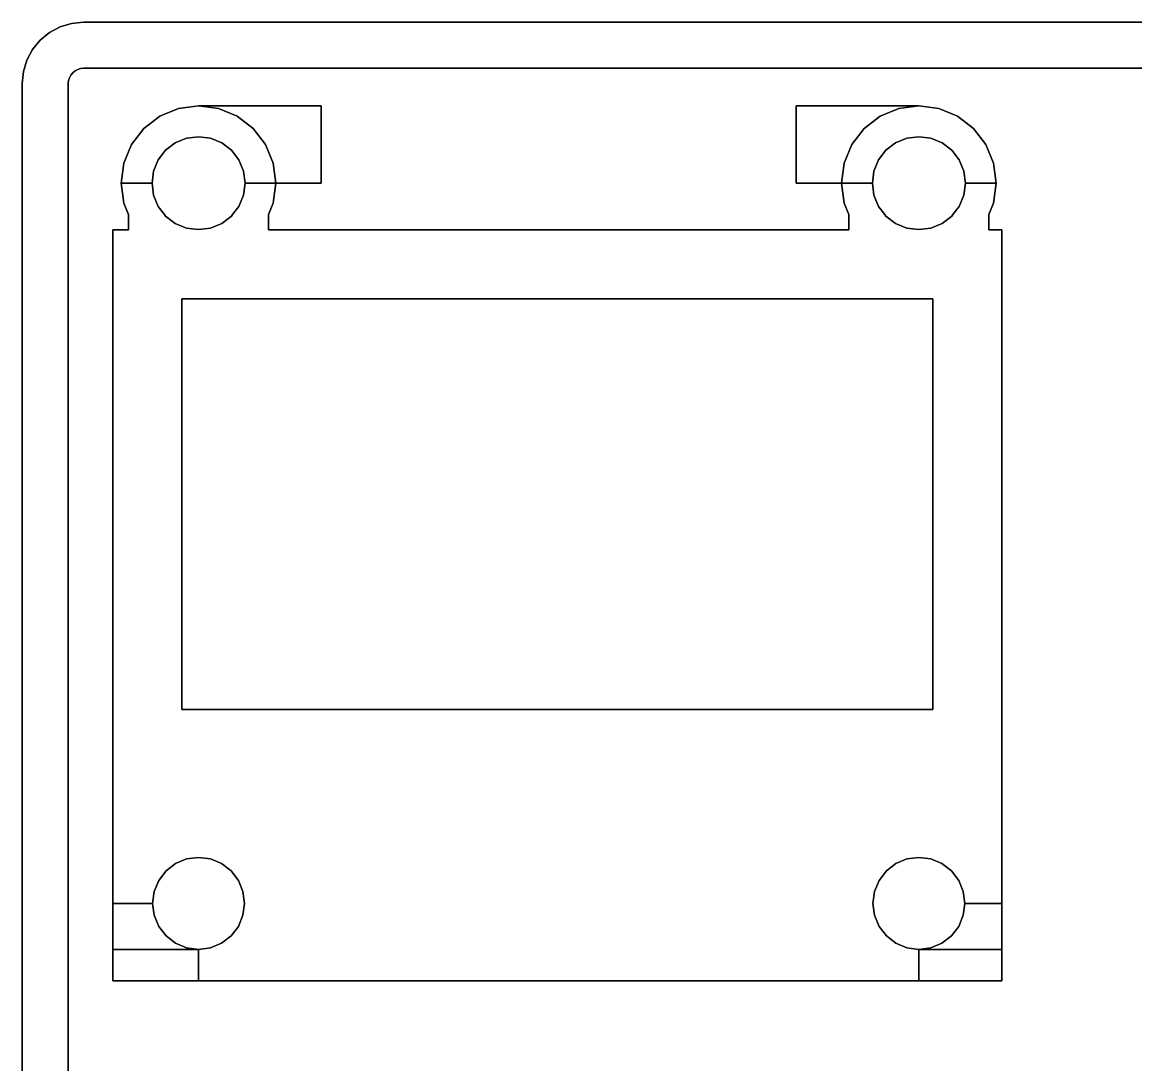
# Model space of a CAD drawing. Header units: metres. Extents: x 1.2 to 83.7, y 1.2 to 52.7.
# Drawn here: x 1.25 to 37.58, y 18.74 to 52.75 of the extents above; entities that cross this region are included whole.
import ezdxf

# ---------------------------------------------------------------- set-up
doc = ezdxf.new("R2010")
doc.units = ezdxf.units.M

msp = doc.modelspace()

# ---------------------------------------------------------------- linework, layer by layer
at = {"layer": 'Difference'}
for points, invisible_edges in [([(2.75, 50.75, 74), (2.485, 52.598, 74), (2.86, 52.712, 74)], 13), ([(2.485, 52.598, 77), (2.86, 1.288, 77), (2.86, 52.712, 77)], 3), ([(2.485, 52.598, 77), (2.86, 52.712, 74), (2.485, 52.598, 74)], 1), ([(2.86, 52.712, 74), (2.485, 52.598, 77), (2.86, 52.712, 77)], 1), ([(2.75, 50.75, 74), (2.86, 52.712, 74), (2.76, 50.848, 74)], 3), ([(2.76, 50.848, 74), (2.86, 52.712, 74), (2.788, 50.941, 74)], 3), ([(2.788, 50.941, 74), (2.86, 52.712, 74), (2.834, 51.028, 74)], 3), ([(2.834, 51.028, 74), (2.86, 52.712, 74), (2.896, 51.104, 74)], 3), ([(2.896, 51.104, 74), (2.86, 52.712, 74), (3.25, 52.75, 74)], 13), ([(2.86, 52.712, 77), (3.25, 1.25, 77), (3.25, 52.75, 77)], 3), ([(2.86, 52.712, 77), (3.25, 52.75, 74), (2.86, 52.712, 74)], 1), ([(3.25, 52.75, 74), (2.86, 52.712, 77), (3.25, 52.75, 77)], 1), ([(2.86, 52.712, 77), (2.86, 1.288, 77), (3.25, 1.25, 77)], 13), ([(2.896, 51.104, 74), (3.25, 52.75, 74), (2.972, 51.166, 74)], 3), ([(2.972, 51.166, 74), (3.25, 52.75, 74), (3.059, 51.212, 74)], 3), ([(3.059, 51.212, 74), (3.25, 52.75, 74), (3.152, 51.24, 74)], 3), ([(3.152, 51.24, 74), (3.25, 52.75, 74), (3.25, 51.25, 74)], 3), ([(3.25, 51.25, 74), (3.25, 52.75, 74), (81.75, 52.75, 74)], 13), ([(3.25, 51.25, 74), (81.75, 52.75, 74), (81.75, 51.25, 74)], 3), ([(3.25, 52.75, 77), (3.25, 1.25, 77), (6.458, 30.327, 77)], 15), ([(3.25, 52.75, 77), (6.458, 43.727, 77), (81.75, 52.75, 77)], 3), ([(6.458, 43.727, 77), (3.25, 52.75, 77), (6.458, 30.327, 77)], 3), ([(3.25, 52.75, 77), (81.75, 52.75, 74), (3.25, 52.75, 74)], 1), ([(81.75, 52.75, 74), (3.25, 52.75, 77), (81.75, 52.75, 77)], 1), ([(81.75, 52.75, 77), (6.458, 43.727, 77), (30.958, 43.727, 77)], 13), ([(81.75, 52.75, 77), (30.958, 43.727, 77), (47.61, 33.696, 77)], 15), ([(1.836, 1.836, 74), (1.836, 52.164, 74), (2.139, 52.413, 74)], 13), ([(1.836, 1.836, 74), (2.139, 52.413, 74), (2.139, 1.587, 74)], 3), ([(1.836, 52.164, 77), (2.139, 52.413, 74), (1.836, 52.164, 74)], 1), ([(2.139, 52.413, 74), (1.836, 52.164, 77), (2.139, 52.413, 77)], 1), ([(1.836, 52.164, 77), (2.139, 1.587, 77), (2.139, 52.413, 77)], 3), ([(2.139, 1.587, 74), (2.139, 52.413, 74), (2.485, 52.598, 74)], 13), ([(2.139, 1.587, 74), (2.485, 52.598, 74), (2.485, 1.402, 74)], 3), ([(2.139, 52.413, 77), (2.485, 1.402, 77), (2.485, 52.598, 77)], 3), ([(2.139, 52.413, 77), (2.485, 52.598, 74), (2.139, 52.413, 74)], 1), ([(2.485, 52.598, 74), (2.139, 52.413, 77), (2.485, 52.598, 77)], 1), ([(2.139, 52.413, 77), (2.139, 1.587, 77), (2.485, 1.402, 77)], 13), ([(2.485, 1.402, 74), (2.485, 52.598, 74), (2.75, 50.75, 74)], 15), ([(2.485, 52.598, 77), (2.485, 1.402, 77), (2.86, 1.288, 77)], 13), ([(1.587, 2.139, 74), (1.587, 51.861, 74), (1.836, 52.164, 74)], 13), ([(1.587, 2.139, 74), (1.836, 52.164, 74), (1.836, 1.836, 74)], 3), ([(1.836, 52.164, 77), (1.587, 51.861, 74), (1.587, 51.861, 77)], 1), ([(1.587, 51.861, 74), (1.836, 52.164, 77), (1.836, 52.164, 74)], 1), ([(1.587, 51.861, 77), (1.836, 1.836, 77), (1.836, 52.164, 77)], 3), ([(1.836, 52.164, 77), (1.836, 1.836, 77), (2.139, 1.587, 77)], 13), ([(1.402, 2.485, 74), (1.402, 51.515, 74), (1.587, 51.861, 74)], 13), ([(1.402, 2.485, 74), (1.587, 51.861, 74), (1.587, 2.139, 74)], 3), ([(1.402, 51.515, 77), (1.587, 2.139, 77), (1.587, 51.861, 77)], 3), ([(1.587, 51.861, 77), (1.402, 51.515, 74), (1.402, 51.515, 77)], 1), ([(1.402, 51.515, 74), (1.587, 51.861, 77), (1.587, 51.861, 74)], 1), ([(1.587, 51.861, 77), (1.587, 2.139, 77), (1.836, 1.836, 77)], 13), ([(1.288, 2.86, 74), (1.288, 51.14, 74), (1.402, 51.515, 74)], 13), ([(1.288, 2.86, 74), (1.402, 51.515, 74), (1.402, 2.485, 74)], 3), ([(1.288, 51.14, 77), (1.402, 2.485, 77), (1.402, 51.515, 77)], 3), ([(1.402, 51.515, 77), (1.288, 51.14, 74), (1.288, 51.14, 77)], 1), ([(1.288, 51.14, 74), (1.402, 51.515, 77), (1.402, 51.515, 74)], 1), ([(1.402, 51.515, 77), (1.402, 2.485, 77), (1.587, 2.139, 77)], 13), ([(3.25, 2.75, 76), (3.059, 51.212, 76), (3.152, 51.24, 76)], 13), ([(3.152, 51.24, 76), (3.059, 51.212, 74), (3.152, 51.24, 74)], 1), ([(3.059, 51.212, 74), (3.152, 51.24, 76), (3.059, 51.212, 76)], 1), ([(3.25, 51.25, 76), (3.152, 51.24, 74), (3.25, 51.25, 74)], 1), ([(3.152, 51.24, 74), (3.25, 51.25, 76), (3.152, 51.24, 76)], 1), ([(3.25, 2.75, 76), (3.152, 51.24, 76), (3.25, 51.25, 76)], 13), ([(81.75, 51.25, 76), (3.25, 51.25, 74), (81.75, 51.25, 74)], 1), ([(3.25, 51.25, 74), (81.75, 51.25, 76), (3.25, 51.25, 76)], 1), ([(3.25, 2.75, 76), (3.25, 51.25, 76), (4.208, 45.977, 76)], 15), ([(4.208, 45.977, 76), (3.25, 51.25, 76), (4.563, 48.153, 76)], 15), ([(4.563, 48.153, 76), (3.25, 51.25, 76), (4.815, 48.761, 76)], 3), ([(4.815, 48.761, 76), (3.25, 51.25, 76), (5.216, 49.284, 76)], 3), ([(5.216, 49.284, 76), (3.25, 51.25, 76), (5.739, 49.685, 76)], 3), ([(5.739, 49.685, 76), (3.25, 51.25, 76), (6.347, 49.937, 76)], 3), ([(6.347, 49.937, 76), (3.25, 51.25, 76), (7, 50.023, 76)], 3), ([(7, 50.023, 76), (3.25, 51.25, 76), (81.75, 51.25, 76)], 13), ([(7, 50.023, 76), (81.75, 51.25, 76), (11, 50.023, 76)], 3), ([(11, 50.023, 76), (81.75, 51.25, 76), (26.5, 50.023, 76)], 15), ([(26.5, 50.023, 76), (81.75, 51.25, 76), (30.5, 50.023, 76)], 3), ([(30.5, 50.023, 76), (81.75, 51.25, 76), (31.153, 49.937, 76)], 3), ([(31.153, 49.937, 76), (81.75, 51.25, 76), (31.761, 49.685, 76)], 3), ([(31.761, 49.685, 76), (81.75, 51.25, 76), (32.284, 49.284, 76)], 3), ([(32.284, 49.284, 76), (81.75, 51.25, 76), (32.685, 48.761, 76)], 3), ([(32.685, 48.761, 76), (81.75, 51.25, 76), (32.937, 48.153, 76)], 3), ([(32.937, 48.153, 76), (81.75, 51.25, 76), (33.023, 47.5, 76)], 3), ([(33.023, 47.5, 76), (81.75, 51.25, 76), (33.208, 45.977, 76)], 15), ([(33.208, 45.977, 76), (81.75, 51.25, 76), (46.36, 34.946, 76)], 15), ([(1.288, 51.14, 74), (1.25, 3.25, 74), (1.25, 50.75, 74)], 1), ([(1.25, 3.25, 74), (1.288, 51.14, 74), (1.288, 2.86, 74)], 3), ([(1.288, 51.14, 77), (1.25, 50.75, 74), (1.25, 50.75, 77)], 1), ([(1.25, 50.75, 74), (1.288, 51.14, 77), (1.288, 51.14, 74)], 1), ([(1.25, 50.75, 77), (1.288, 2.86, 77), (1.288, 51.14, 77)], 3), ([(1.288, 51.14, 77), (1.288, 2.86, 77), (1.402, 2.485, 77)], 13), ([(2.788, 50.941, 74), (2.76, 50.848, 76), (2.76, 50.848, 74)], 1), ([(2.76, 50.848, 76), (2.788, 50.941, 74), (2.788, 50.941, 76)], 1), ([(2.788, 3.059, 76), (2.76, 50.848, 76), (2.788, 50.941, 76)], 13), ([(2.834, 51.028, 74), (2.788, 50.941, 76), (2.788, 50.941, 74)], 1), ([(2.788, 50.941, 76), (2.834, 51.028, 74), (2.834, 51.028, 76)], 1), ([(2.896, 2.896, 76), (2.788, 50.941, 76), (2.834, 51.028, 76)], 13), ([(2.788, 3.059, 76), (2.788, 50.941, 76), (2.896, 2.896, 76)], 3), ([(2.896, 2.896, 76), (2.834, 51.028, 76), (2.896, 51.104, 76)], 13), ([(2.896, 51.104, 74), (2.834, 51.028, 76), (2.834, 51.028, 74)], 1), ([(2.834, 51.028, 76), (2.896, 51.104, 74), (2.896, 51.104, 76)], 1), ([(3.059, 2.788, 76), (2.896, 51.104, 76), (2.972, 51.166, 76)], 13), ([(2.972, 51.166, 76), (2.896, 51.104, 74), (2.972, 51.166, 74)], 1), ([(2.896, 51.104, 74), (2.972, 51.166, 76), (2.896, 51.104, 76)], 1), ([(2.896, 2.896, 76), (2.896, 51.104, 76), (3.059, 2.788, 76)], 3), ([(3.059, 2.788, 76), (2.972, 51.166, 76), (3.059, 51.212, 76)], 13), ([(3.059, 51.212, 76), (2.972, 51.166, 74), (3.059, 51.212, 74)], 1), ([(2.972, 51.166, 74), (3.059, 51.212, 76), (2.972, 51.166, 76)], 1), ([(3.059, 2.788, 76), (3.059, 51.212, 76), (3.25, 2.75, 76)], 3), ([(1.288, 2.86, 77), (1.25, 50.75, 77), (1.25, 3.25, 77)], 1), ([(1.25, 50.75, 77), (1.25, 3.25, 74), (1.25, 3.25, 77)], 1), ([(1.25, 3.25, 74), (1.25, 50.75, 77), (1.25, 50.75, 74)], 1), ([(2.485, 1.402, 74), (2.75, 50.75, 74), (2.75, 3.25, 74)], 13), ([(2.76, 50.848, 74), (2.75, 50.75, 76), (2.75, 50.75, 74)], 1), ([(2.75, 50.75, 76), (2.76, 50.848, 74), (2.76, 50.848, 76)], 1), ([(2.788, 3.059, 76), (2.75, 50.75, 76), (2.76, 50.848, 76)], 13), ([(2.75, 50.75, 76), (2.788, 3.059, 76), (2.75, 3.25, 76)], 1), ([(2.75, 3.25, 74), (2.75, 50.75, 76), (2.75, 3.25, 76)], 1), ([(2.75, 50.75, 76), (2.75, 3.25, 74), (2.75, 50.75, 74)], 1), ([(5.927, 48.573, 75), (5.739, 49.685, 75), (6.347, 49.937, 75)], 13), ([(5.739, 49.685, 76), (6.347, 49.937, 75), (5.739, 49.685, 75)], 1), ([(6.347, 49.937, 75), (5.739, 49.685, 76), (6.347, 49.937, 76)], 1), ([(5.927, 48.573, 75), (6.347, 49.937, 75), (6.242, 48.814, 75)], 3), ([(6.242, 48.814, 75), (6.347, 49.937, 75), (6.607, 48.965, 75)], 3), ([(6.607, 48.965, 75), (6.347, 49.937, 75), (7, 50.023, 75)], 13), ([(6.347, 49.937, 75), (7, 50.023, 76), (7, 50.023, 75)], 1), ([(7, 50.023, 76), (6.347, 49.937, 75), (6.347, 49.937, 76)], 1), ([(6.607, 48.965, 75), (7, 50.023, 75), (7, 49.017, 75)], 3), ([(11, 50.023, 75), (7.653, 49.937, 75), (7, 50.023, 75)], 1), ([(7, 50.023, 76), (11, 50.023, 75), (7, 50.023, 75)], 1), ([(11, 50.023, 75), (7, 50.023, 76), (11, 50.023, 76)], 1), ([(7, 49.017, 75), (7, 50.023, 75), (7.393, 48.965, 75)], 3), ([(7.393, 48.965, 75), (7, 50.023, 75), (7.653, 49.937, 75)], 13), ([(7.393, 48.965, 75), (7.653, 49.937, 75), (7.758, 48.814, 75)], 3), ([(7.653, 49.937, 75), (11, 50.023, 75), (8.261, 49.685, 75)], 3), ([(7.758, 48.814, 75), (7.653, 49.937, 75), (8.261, 49.685, 75)], 13), ([(8.261, 49.685, 75), (11, 50.023, 75), (8.784, 49.284, 75)], 3), ([(8.784, 49.284, 75), (11, 50.023, 75), (9.185, 48.761, 75)], 3), ([(9.185, 48.761, 75), (11, 50.023, 75), (9.437, 48.153, 75)], 3), ([(9.437, 48.153, 75), (11, 50.023, 75), (9.523, 47.5, 75)], 3), ([(9.523, 47.5, 75), (11, 50.023, 75), (11, 47.5, 75)], 1), ([(26.5, 47.5, 76), (11, 47.5, 76), (26.5, 50.023, 76)], 3), ([(11, 50.023, 76), (26.5, 50.023, 76), (11, 47.5, 76)], 3), ([(11, 47.5, 75), (11, 50.023, 76), (11, 47.5, 76)], 1), ([(11, 50.023, 76), (11, 47.5, 75), (11, 50.023, 75)], 1), ([(26.5, 50.023, 75), (28.716, 49.284, 75), (26.5, 47.5, 75)], 3), ([(28.716, 49.284, 75), (26.5, 50.023, 75), (29.239, 49.685, 75)], 3), ([(29.239, 49.685, 75), (26.5, 50.023, 75), (29.847, 49.937, 75)], 3), ([(29.847, 49.937, 75), (26.5, 50.023, 75), (30.5, 50.023, 75)], 1), ([(26.5, 47.5, 76), (26.5, 50.023, 75), (26.5, 47.5, 75)], 1), ([(26.5, 50.023, 75), (26.5, 47.5, 76), (26.5, 50.023, 76)], 1), ([(26.5, 50.023, 76), (30.5, 50.023, 75), (26.5, 50.023, 75)], 1), ([(30.5, 50.023, 75), (26.5, 50.023, 76), (30.5, 50.023, 76)], 1), ([(29.427, 48.573, 75), (29.239, 49.685, 75), (29.847, 49.937, 75)], 13), ([(29.427, 48.573, 75), (29.847, 49.937, 75), (29.742, 48.814, 75)], 3), ([(29.742, 48.814, 75), (29.847, 49.937, 75), (30.107, 48.965, 75)], 3), ([(30.107, 48.965, 75), (29.847, 49.937, 75), (30.5, 50.023, 75)], 13), ([(30.107, 48.965, 75), (30.5, 50.023, 75), (30.5, 49.017, 75)], 3), ([(30.5, 49.017, 75), (30.5, 50.023, 75), (30.893, 48.965, 75)], 3), ([(30.893, 48.965, 75), (30.5, 50.023, 75), (31.153, 49.937, 75)], 13), ([(30.5, 50.023, 76), (31.153, 49.937, 75), (30.5, 50.023, 75)], 1), ([(31.153, 49.937, 75), (30.5, 50.023, 76), (31.153, 49.937, 76)], 1), ([(30.893, 48.965, 75), (31.153, 49.937, 75), (31.258, 48.814, 75)], 3), ([(31.258, 48.814, 75), (31.153, 49.937, 75), (31.761, 49.685, 75)], 13), ([(31.153, 49.937, 76), (31.761, 49.685, 75), (31.153, 49.937, 75)], 1), ([(31.761, 49.685, 75), (31.153, 49.937, 76), (31.761, 49.685, 76)], 1), ([(5.483, 47.5, 75), (5.216, 49.284, 75), (5.739, 49.685, 75)], 13), ([(5.216, 49.284, 76), (5.739, 49.685, 75), (5.216, 49.284, 75)], 1), ([(5.739, 49.685, 75), (5.216, 49.284, 76), (5.739, 49.685, 76)], 1), ([(5.483, 47.5, 75), (5.739, 49.685, 75), (5.535, 47.893, 75)], 3), ([(5.535, 47.893, 75), (5.739, 49.685, 75), (5.686, 48.258, 75)], 3), ([(5.686, 48.258, 75), (5.739, 49.685, 75), (5.927, 48.573, 75)], 3), ([(7.758, 48.814, 75), (8.261, 49.685, 75), (8.073, 48.573, 75)], 3), ([(8.073, 48.573, 75), (8.261, 49.685, 75), (8.314, 48.258, 75)], 3), ([(8.314, 48.258, 75), (8.261, 49.685, 75), (8.784, 49.284, 75)], 13), ([(28.983, 47.5, 75), (28.716, 49.284, 75), (29.239, 49.685, 75)], 13), ([(28.983, 47.5, 75), (29.239, 49.685, 75), (29.035, 47.893, 75)], 3), ([(29.035, 47.893, 75), (29.239, 49.685, 75), (29.186, 48.258, 75)], 3), ([(29.186, 48.258, 75), (29.239, 49.685, 75), (29.427, 48.573, 75)], 3), ([(31.258, 48.814, 75), (31.761, 49.685, 75), (31.573, 48.573, 75)], 3), ([(31.573, 48.573, 75), (31.761, 49.685, 75), (31.814, 48.258, 75)], 3), ([(31.814, 48.258, 75), (31.761, 49.685, 75), (32.284, 49.284, 75)], 13), ([(31.761, 49.685, 76), (32.284, 49.284, 75), (31.761, 49.685, 75)], 1), ([(32.284, 49.284, 75), (31.761, 49.685, 76), (32.284, 49.284, 76)], 1), ([(5.483, 47.5, 75), (4.815, 48.761, 75), (5.216, 49.284, 75)], 13), ([(5.216, 49.284, 76), (4.815, 48.761, 75), (4.815, 48.761, 76)], 1), ([(4.815, 48.761, 75), (5.216, 49.284, 76), (5.216, 49.284, 75)], 1), ([(8.314, 48.258, 75), (8.784, 49.284, 75), (8.465, 47.893, 75)], 3), ([(8.465, 47.893, 75), (8.784, 49.284, 75), (8.517, 47.5, 75)], 3), ([(8.517, 47.5, 75), (8.784, 49.284, 75), (9.523, 47.5, 75)], 3), ([(9.523, 47.5, 75), (8.784, 49.284, 75), (9.185, 48.761, 75)], 13), ([(26.5, 47.5, 75), (28.716, 49.284, 75), (28.315, 48.761, 75)], 13), ([(28.983, 47.5, 75), (28.315, 48.761, 75), (28.716, 49.284, 75)], 13), ([(31.814, 48.258, 75), (32.284, 49.284, 75), (31.965, 47.893, 75)], 3), ([(31.965, 47.893, 75), (32.284, 49.284, 75), (32.017, 47.5, 75)], 3), ([(32.017, 47.5, 75), (32.284, 49.284, 75), (33.023, 47.5, 75)], 3), ([(33.023, 47.5, 75), (32.284, 49.284, 75), (32.685, 48.761, 75)], 13), ([(32.284, 49.284, 75), (32.685, 48.761, 76), (32.685, 48.761, 75)], 1), ([(32.685, 48.761, 76), (32.284, 49.284, 75), (32.284, 49.284, 76)], 1), ([(5.483, 47.5, 75), (4.563, 48.153, 75), (4.815, 48.761, 75)], 13), ([(4.815, 48.761, 76), (4.563, 48.153, 75), (4.563, 48.153, 76)], 1), ([(4.563, 48.153, 75), (4.815, 48.761, 76), (4.815, 48.761, 75)], 1), ([(6.242, 46.186, 76), (5.927, 48.573, 76), (6.242, 48.814, 76)], 13), ([(6.242, 48.814, 76), (5.927, 48.573, 75), (6.242, 48.814, 75)], 1), ([(5.927, 48.573, 75), (6.242, 48.814, 76), (5.927, 48.573, 76)], 1), ([(6.607, 46.035, 76), (6.242, 48.814, 76), (6.607, 48.965, 76)], 13), ([(6.607, 48.965, 76), (6.242, 48.814, 75), (6.607, 48.965, 75)], 1), ([(6.242, 48.814, 75), (6.607, 48.965, 76), (6.242, 48.814, 76)], 1), ([(6.242, 46.186, 76), (6.242, 48.814, 76), (6.607, 46.035, 76)], 3), ([(7, 45.983, 76), (6.607, 48.965, 76), (7, 49.017, 76)], 13), ([(7, 49.017, 76), (6.607, 48.965, 75), (7, 49.017, 75)], 1), ([(6.607, 48.965, 75), (7, 49.017, 76), (6.607, 48.965, 76)], 1), ([(6.607, 46.035, 76), (6.607, 48.965, 76), (7, 45.983, 76)], 3), ([(7, 45.983, 76), (7, 49.017, 76), (7.393, 48.965, 76)], 13), ([(7.393, 48.965, 76), (7, 49.017, 75), (7.393, 48.965, 75)], 1), ([(7, 49.017, 75), (7.393, 48.965, 76), (7, 49.017, 76)], 1), ([(7, 45.983, 76), (7.393, 48.965, 76), (7.393, 46.035, 76)], 3), ([(7.393, 46.035, 76), (7.393, 48.965, 76), (7.758, 48.814, 76)], 13), ([(7.758, 48.814, 76), (7.393, 48.965, 75), (7.758, 48.814, 75)], 1), ([(7.393, 48.965, 75), (7.758, 48.814, 76), (7.393, 48.965, 76)], 1), ([(7.393, 46.035, 76), (7.758, 48.814, 76), (7.758, 46.186, 76)], 3), ([(7.758, 46.186, 76), (7.758, 48.814, 76), (8.073, 48.573, 76)], 13), ([(8.073, 48.573, 76), (7.758, 48.814, 75), (8.073, 48.573, 75)], 1), ([(7.758, 48.814, 75), (8.073, 48.573, 76), (7.758, 48.814, 76)], 1), ([(9.523, 47.5, 75), (9.185, 48.761, 75), (9.437, 48.153, 75)], 1), ([(26.5, 47.5, 75), (28.315, 48.761, 75), (28.063, 48.153, 75)], 13), ([(28.983, 47.5, 75), (28.063, 48.153, 75), (28.315, 48.761, 75)], 13), ([(29.427, 46.427, 76), (29.427, 48.573, 76), (29.742, 48.814, 76)], 13), ([(29.427, 46.427, 76), (29.742, 48.814, 76), (29.742, 46.186, 76)], 3), ([(29.742, 48.814, 76), (29.427, 48.573, 75), (29.742, 48.814, 75)], 1), ([(29.427, 48.573, 75), (29.742, 48.814, 76), (29.427, 48.573, 76)], 1), ([(29.742, 46.186, 76), (29.742, 48.814, 76), (30.107, 48.965, 76)], 13), ([(29.742, 46.186, 76), (30.107, 48.965, 76), (30.107, 46.035, 76)], 3), ([(30.107, 48.965, 76), (29.742, 48.814, 75), (30.107, 48.965, 75)], 1), ([(29.742, 48.814, 75), (30.107, 48.965, 76), (29.742, 48.814, 76)], 1), ([(30.5, 45.983, 76), (30.107, 48.965, 76), (30.5, 49.017, 76)], 13), ([(30.5, 49.017, 76), (30.107, 48.965, 75), (30.5, 49.017, 75)], 1), ([(30.107, 48.965, 75), (30.5, 49.017, 76), (30.107, 48.965, 76)], 1), ([(30.107, 46.035, 76), (30.107, 48.965, 76), (30.5, 45.983, 76)], 3), ([(30.5, 45.983, 76), (30.5, 49.017, 76), (30.893, 48.965, 76)], 13), ([(30.893, 48.965, 76), (30.5, 49.017, 75), (30.893, 48.965, 75)], 1), ([(30.5, 49.017, 75), (30.893, 48.965, 76), (30.5, 49.017, 76)], 1), ([(30.5, 45.983, 76), (30.893, 48.965, 76), (30.893, 46.035, 76)], 3), ([(30.893, 46.035, 76), (30.893, 48.965, 76), (31.258, 48.814, 76)], 13), ([(31.258, 48.814, 76), (30.893, 48.965, 75), (31.258, 48.814, 75)], 1), ([(30.893, 48.965, 75), (31.258, 48.814, 76), (30.893, 48.965, 76)], 1), ([(30.893, 46.035, 76), (31.258, 48.814, 76), (31.258, 46.186, 76)], 3), ([(31.258, 46.186, 76), (31.258, 48.814, 76), (31.573, 48.573, 76)], 13), ([(31.573, 48.573, 76), (31.258, 48.814, 75), (31.573, 48.573, 75)], 1), ([(31.258, 48.814, 75), (31.573, 48.573, 76), (31.258, 48.814, 76)], 1), ([(33.023, 47.5, 75), (32.685, 48.761, 75), (32.937, 48.153, 75)], 1), ([(32.685, 48.761, 75), (32.937, 48.153, 76), (32.937, 48.153, 75)], 1), ([(32.937, 48.153, 76), (32.685, 48.761, 75), (32.685, 48.761, 76)], 1), ([(5.889, 46.477, 76), (5.686, 48.258, 76), (5.927, 48.573, 76)], 13), ([(5.927, 48.573, 75), (5.686, 48.258, 76), (5.686, 48.258, 75)], 1), ([(5.686, 48.258, 76), (5.927, 48.573, 75), (5.927, 48.573, 76)], 1), ([(5.889, 46.477, 76), (5.927, 48.573, 76), (5.927, 46.427, 76)], 3), ([(5.927, 46.427, 76), (5.927, 48.573, 76), (6.242, 46.186, 76)], 3), ([(7.758, 46.186, 76), (8.073, 48.573, 76), (8.073, 46.427, 76)], 3), ([(8.073, 46.427, 76), (8.073, 48.573, 76), (8.314, 48.258, 76)], 13), ([(8.073, 48.573, 76), (8.314, 48.258, 75), (8.314, 48.258, 76)], 1), ([(8.314, 48.258, 75), (8.073, 48.573, 76), (8.073, 48.573, 75)], 1), ([(29.186, 46.742, 76), (29.186, 48.258, 76), (29.427, 48.573, 76)], 13), ([(29.186, 46.742, 76), (29.427, 48.573, 76), (29.389, 46.477, 76)], 3), ([(29.427, 48.573, 75), (29.186, 48.258, 76), (29.186, 48.258, 75)], 1), ([(29.186, 48.258, 76), (29.427, 48.573, 75), (29.427, 48.573, 76)], 1), ([(29.389, 46.477, 76), (29.427, 48.573, 76), (29.427, 46.427, 76)], 3), ([(31.258, 46.186, 76), (31.573, 48.573, 76), (31.573, 46.427, 76)], 3), ([(31.573, 46.427, 76), (31.573, 48.573, 76), (31.814, 48.258, 76)], 13), ([(31.573, 48.573, 76), (31.814, 48.258, 75), (31.814, 48.258, 76)], 1), ([(31.814, 48.258, 75), (31.573, 48.573, 76), (31.573, 48.573, 75)], 1), ([(4.208, 45.977, 76), (4.563, 48.153, 76), (4.477, 47.5, 76)], 13), ([(4.563, 48.153, 75), (5.483, 47.5, 75), (4.477, 47.5, 75)], 1), ([(4.563, 48.153, 76), (4.477, 47.5, 75), (4.477, 47.5, 76)], 1), ([(4.477, 47.5, 75), (4.563, 48.153, 76), (4.563, 48.153, 75)], 1), ([(5.686, 46.742, 76), (5.535, 47.893, 76), (5.686, 48.258, 76)], 13), ([(5.686, 48.258, 75), (5.535, 47.893, 76), (5.535, 47.893, 75)], 1), ([(5.535, 47.893, 76), (5.686, 48.258, 75), (5.686, 48.258, 76)], 1), ([(5.686, 46.742, 76), (5.686, 48.258, 76), (5.889, 46.477, 76)], 3), ([(8.073, 46.427, 76), (8.314, 48.258, 76), (8.111, 46.477, 76)], 3), ([(8.111, 46.477, 76), (8.314, 48.258, 76), (8.314, 46.742, 76)], 3), ([(8.314, 46.742, 76), (8.314, 48.258, 76), (8.465, 47.893, 76)], 13), ([(8.314, 48.258, 76), (8.465, 47.893, 75), (8.465, 47.893, 76)], 1), ([(8.465, 47.893, 75), (8.314, 48.258, 76), (8.314, 48.258, 75)], 1), ([(26.5, 47.5, 75), (28.063, 48.153, 75), (27.977, 47.5, 75)], 1), ([(28.063, 48.153, 75), (28.983, 47.5, 75), (27.977, 47.5, 75)], 1), ([(29.035, 47.107, 76), (29.035, 47.893, 76), (29.186, 48.258, 76)], 13), ([(29.035, 47.107, 76), (29.186, 48.258, 76), (29.186, 46.742, 76)], 3), ([(29.186, 48.258, 75), (29.035, 47.893, 76), (29.035, 47.893, 75)], 1), ([(29.035, 47.893, 76), (29.186, 48.258, 75), (29.186, 48.258, 76)], 1), ([(31.573, 46.427, 76), (31.814, 48.258, 76), (31.611, 46.477, 76)], 3), ([(31.611, 46.477, 76), (31.814, 48.258, 76), (31.814, 46.742, 76)], 3), ([(31.814, 46.742, 76), (31.814, 48.258, 76), (31.965, 47.893, 76)], 13), ([(31.814, 48.258, 76), (31.965, 47.893, 75), (31.965, 47.893, 76)], 1), ([(31.965, 47.893, 75), (31.814, 48.258, 76), (31.814, 48.258, 75)], 1), ([(32.937, 48.153, 75), (33.023, 47.5, 76), (33.023, 47.5, 75)], 1), ([(33.023, 47.5, 76), (32.937, 48.153, 75), (32.937, 48.153, 76)], 1), ([(5.535, 47.893, 76), (5.535, 47.107, 76), (5.483, 47.5, 76)], 1), ([(5.535, 47.893, 75), (5.483, 47.5, 76), (5.483, 47.5, 75)], 1), ([(5.483, 47.5, 76), (5.535, 47.893, 75), (5.535, 47.893, 76)], 1), ([(5.535, 47.107, 76), (5.535, 47.893, 76), (5.686, 46.742, 76)], 3), ([(8.314, 46.742, 76), (8.465, 47.893, 76), (8.465, 47.107, 76)], 3), ([(8.465, 47.107, 76), (8.465, 47.893, 76), (8.517, 47.5, 76)], 1), ([(8.465, 47.893, 76), (8.517, 47.5, 75), (8.517, 47.5, 76)], 1), ([(8.517, 47.5, 75), (8.465, 47.893, 76), (8.465, 47.893, 75)], 1), ([(29.035, 47.893, 76), (29.035, 47.107, 76), (28.983, 47.5, 76)], 1), ([(29.035, 47.893, 75), (28.983, 47.5, 76), (28.983, 47.5, 75)], 1), ([(28.983, 47.5, 76), (29.035, 47.893, 75), (29.035, 47.893, 76)], 1), ([(31.814, 46.742, 76), (31.965, 47.893, 76), (31.965, 47.107, 76)], 3), ([(31.965, 47.107, 76), (31.965, 47.893, 76), (32.017, 47.5, 76)], 1), ([(31.965, 47.893, 76), (32.017, 47.5, 75), (32.017, 47.5, 76)], 1), ([(32.017, 47.5, 75), (31.965, 47.893, 76), (31.965, 47.893, 75)], 1), ([(4.563, 46.847, 76), (4.208, 45.977, 76), (4.477, 47.5, 76)], 3), ([(5.483, 47.5, 76), (4.477, 47.5, 75), (5.483, 47.5, 75)], 1), ([(4.477, 47.5, 75), (5.483, 47.5, 76), (4.477, 47.5, 76)], 1), ([(5.483, 47.5, 76), (4.563, 46.847, 76), (4.477, 47.5, 76)], 1), ([(4.563, 46.847, 76), (5.483, 47.5, 76), (4.716, 46.477, 76)], 3), ([(5.5, 24, 76), (4.716, 45.977, 76), (5.483, 47.5, 76)], 15), ([(4.716, 46.477, 76), (5.483, 47.5, 76), (4.716, 45.977, 76)], 3), ([(5.5, 24, 76), (5.483, 47.5, 76), (5.535, 47.107, 76)], 13), ([(9.284, 45.977, 76), (8.465, 47.107, 76), (8.517, 47.5, 76)], 13), ([(9.523, 47.5, 76), (8.517, 47.5, 75), (9.523, 47.5, 75)], 1), ([(8.517, 47.5, 75), (9.523, 47.5, 76), (8.517, 47.5, 76)], 1), ([(9.523, 47.5, 76), (9.284, 46.477, 76), (8.517, 47.5, 76)], 3), ([(9.284, 45.977, 76), (8.517, 47.5, 76), (9.284, 46.477, 76)], 3), ([(9.284, 46.477, 76), (9.523, 47.5, 76), (9.437, 46.847, 76)], 1), ([(28.216, 45.977, 76), (9.437, 46.847, 76), (9.523, 47.5, 76)], 13), ([(28.216, 45.977, 76), (9.523, 47.5, 76), (11, 47.5, 76)], 13), ([(11, 47.5, 76), (9.523, 47.5, 75), (11, 47.5, 75)], 1), ([(9.523, 47.5, 75), (11, 47.5, 76), (9.523, 47.5, 76)], 1), ([(28.216, 45.977, 76), (11, 47.5, 76), (26.5, 47.5, 76)], 15), ([(28.216, 45.977, 76), (26.5, 47.5, 76), (28.063, 46.847, 76)], 15), ([(28.063, 46.847, 76), (26.5, 47.5, 76), (27.977, 47.5, 76)], 1), ([(27.977, 47.5, 75), (26.5, 47.5, 76), (26.5, 47.5, 75)], 1), ([(26.5, 47.5, 76), (27.977, 47.5, 75), (27.977, 47.5, 76)], 1), ([(28.983, 47.5, 76), (27.977, 47.5, 75), (28.983, 47.5, 75)], 1), ([(27.977, 47.5, 75), (28.983, 47.5, 76), (27.977, 47.5, 76)], 1), ([(28.983, 47.5, 76), (28.063, 46.847, 76), (27.977, 47.5, 76)], 1), ([(28.063, 46.847, 76), (28.983, 47.5, 76), (28.216, 46.477, 76)], 3), ([(28.216, 46.477, 76), (28.983, 47.5, 76), (28.216, 45.977, 76)], 3), ([(29.035, 47.107, 76), (28.216, 45.977, 76), (28.983, 47.5, 76)], 3), ([(32, 24, 76), (31.965, 47.107, 76), (32.017, 47.5, 76)], 13), ([(32, 24, 76), (32.017, 47.5, 76), (33.208, 24, 76)], 3), ([(33.023, 47.5, 76), (32.017, 47.5, 75), (33.023, 47.5, 75)], 1), ([(32.017, 47.5, 75), (33.023, 47.5, 76), (32.017, 47.5, 76)], 1), ([(33.023, 47.5, 76), (32.784, 46.477, 76), (32.017, 47.5, 76)], 3), ([(33.208, 24, 76), (32.017, 47.5, 76), (32.784, 45.977, 76)], 15), ([(32.784, 45.977, 76), (32.017, 47.5, 76), (32.784, 46.477, 76)], 3), ([(32.784, 46.477, 76), (33.023, 47.5, 76), (32.937, 46.847, 76)], 1), ([(33.208, 45.977, 76), (32.937, 46.847, 76), (33.023, 47.5, 76)], 13), ([(5.5, 24, 76), (5.535, 47.107, 76), (5.551, 24.388, 76)], 3), ([(5.551, 24.388, 76), (5.535, 47.107, 76), (5.686, 46.742, 76)], 13), ([(9.284, 45.977, 76), (8.314, 46.742, 76), (8.465, 47.107, 76)], 13), ([(29.186, 46.742, 76), (28.216, 45.977, 76), (29.035, 47.107, 76)], 3), ([(31.949, 24.388, 76), (31.814, 46.742, 76), (31.965, 47.107, 76)], 13), ([(31.949, 24.388, 76), (31.965, 47.107, 76), (32, 24, 76)], 3), ([(4.208, 45.977, 76), (4.563, 46.847, 76), (4.716, 45.977, 76)], 3), ([(4.716, 45.977, 76), (4.563, 46.847, 76), (4.716, 46.477, 76)], 1), ([(5.551, 24.388, 76), (5.686, 46.742, 76), (5.701, 24.75, 76)], 3), ([(5.701, 24.75, 76), (5.686, 46.742, 76), (5.889, 46.477, 76)], 13), ([(9.284, 45.977, 76), (8.111, 46.477, 76), (8.314, 46.742, 76)], 13), ([(9.437, 46.847, 76), (9.284, 45.977, 76), (9.284, 46.477, 76)], 1), ([(9.284, 45.977, 76), (9.437, 46.847, 76), (28.216, 45.977, 76)], 3), ([(28.216, 45.977, 76), (28.063, 46.847, 76), (28.216, 46.477, 76)], 1), ([(30.958, 43.727, 76), (28.216, 45.977, 76), (29.186, 46.742, 76)], 15), ([(30.958, 43.727, 76), (29.186, 46.742, 76), (29.389, 46.477, 76)], 13), ([(31.799, 24.75, 76), (31.611, 46.477, 76), (31.814, 46.742, 76)], 13), ([(31.799, 24.75, 76), (31.814, 46.742, 76), (31.949, 24.388, 76)], 3), ([(32.937, 46.847, 76), (32.784, 45.977, 76), (32.784, 46.477, 76)], 1), ([(32.784, 45.977, 76), (32.937, 46.847, 76), (33.208, 45.977, 76)], 3), ([(5.701, 24.75, 76), (5.889, 46.477, 76), (5.939, 25.061, 76)], 3), ([(5.939, 25.061, 76), (5.889, 46.477, 76), (5.927, 46.427, 76)], 13), ([(5.939, 25.061, 76), (5.927, 46.427, 76), (6.242, 46.186, 76)], 13), ([(5.939, 25.061, 76), (6.242, 46.186, 76), (6.25, 25.299, 76)], 3), ([(6.25, 25.299, 76), (6.242, 46.186, 76), (6.458, 43.727, 76)], 15), ([(6.458, 43.727, 76), (6.242, 46.186, 76), (6.607, 46.035, 76)], 13), ([(9.284, 45.977, 76), (7.393, 46.035, 76), (7.758, 46.186, 76)], 13), ([(9.284, 45.977, 76), (7.758, 46.186, 76), (8.073, 46.427, 76)], 13), ([(9.284, 45.977, 76), (8.073, 46.427, 76), (8.111, 46.477, 76)], 13), ([(30.958, 43.727, 76), (29.389, 46.477, 76), (29.427, 46.427, 76)], 13), ([(30.958, 43.727, 76), (29.427, 46.427, 76), (29.742, 46.186, 76)], 13), ([(30.958, 43.727, 76), (29.742, 46.186, 76), (30.107, 46.035, 76)], 13), ([(30.958, 43.727, 76), (30.893, 46.035, 76), (31.258, 46.186, 76)], 13), ([(30.958, 43.727, 76), (31.258, 46.186, 76), (30.958, 30.327, 76)], 3), ([(30.958, 30.327, 76), (31.258, 46.186, 76), (31.25, 25.299, 76)], 15), ([(31.25, 25.299, 76), (31.258, 46.186, 76), (31.561, 25.061, 76)], 3), ([(31.561, 25.061, 76), (31.258, 46.186, 76), (31.573, 46.427, 76)], 13), ([(31.561, 25.061, 76), (31.573, 46.427, 76), (31.799, 24.75, 76)], 3), ([(31.799, 24.75, 76), (31.573, 46.427, 76), (31.611, 46.477, 76)], 13), ([(4.208, 21.477, 76), (3.25, 2.75, 76), (4.208, 45.977, 76)], 15), ([(4.208, 24, 76), (4.208, 21.477, 76), (4.208, 45.977, 76)], 3), ([(4.716, 45.977, 76), (4.208, 24, 76), (4.208, 45.977, 76)], 1), ([(4.208, 24, 76), (4.716, 45.977, 76), (5.5, 24, 76)], 3), ([(6.458, 43.727, 76), (6.607, 46.035, 76), (7, 45.983, 76)], 13), ([(6.458, 43.727, 76), (7, 45.983, 76), (30.958, 43.727, 76)], 3), ([(30.958, 43.727, 76), (7, 45.983, 76), (7.393, 46.035, 76)], 13), ([(30.958, 43.727, 76), (7.393, 46.035, 76), (9.284, 45.977, 76)], 15), ([(30.958, 43.727, 76), (9.284, 45.977, 76), (28.216, 45.977, 76)], 13), ([(30.958, 43.727, 76), (30.107, 46.035, 76), (30.5, 45.983, 76)], 13), ([(30.958, 43.727, 76), (30.5, 45.983, 76), (30.893, 46.035, 76)], 13), ([(33.208, 24, 76), (32.784, 45.977, 76), (33.208, 45.977, 76)], 1), ([(33.208, 45.977, 76), (46.36, 34.946, 76), (40.45, 30.551, 76)], 15), ([(33.208, 45.977, 76), (40.45, 30.551, 76), (39.601, 29.899, 76)], 13), ([(33.208, 45.977, 76), (39.601, 29.899, 76), (33.208, 24, 76)], 3), ([(6.458, 30.327, 76), (6.25, 25.299, 76), (6.458, 43.727, 76)], 3), ([(30.958, 43.727, 77), (6.458, 43.727, 76), (30.958, 43.727, 76)], 1), ([(6.458, 43.727, 76), (30.958, 43.727, 77), (6.458, 43.727, 77)], 1), ([(6.458, 43.727, 76), (6.458, 30.327, 77), (6.458, 30.327, 76)], 1), ([(6.458, 30.327, 77), (6.458, 43.727, 76), (6.458, 43.727, 77)], 1), ([(30.958, 30.327, 77), (41.201, 26.25, 77), (30.958, 43.727, 77)], 3), ([(30.958, 43.727, 77), (41.201, 26.25, 77), (41.051, 26.612, 77)], 13), ([(30.958, 43.727, 77), (41.051, 26.612, 77), (41, 27, 77)], 13), ([(47.61, 33.696, 77), (30.958, 43.727, 77), (41.439, 28.061, 77)], 15), ([(41.439, 28.061, 77), (30.958, 43.727, 77), (41.201, 27.75, 77)], 3), ([(41.201, 27.75, 77), (30.958, 43.727, 77), (41.051, 27.388, 77)], 3), ([(41.051, 27.388, 77), (30.958, 43.727, 77), (41, 27, 77)], 3), ([(30.958, 43.727, 77), (30.958, 30.327, 76), (30.958, 30.327, 77)], 1), ([(30.958, 30.327, 76), (30.958, 43.727, 77), (30.958, 43.727, 76)], 1), ([(6.458, 30.327, 77), (3.25, 1.25, 77), (81.75, 1.25, 77)], 13), ([(6.25, 25.299, 76), (6.458, 30.327, 76), (6.612, 25.449, 76)], 3), ([(6.458, 30.327, 77), (81.75, 1.25, 77), (47.61, 20.304, 77)], 15), ([(6.458, 30.327, 77), (47.61, 20.304, 77), (30.958, 30.327, 77)], 3), ([(6.458, 30.327, 77), (30.958, 30.327, 76), (6.458, 30.327, 76)], 1), ([(30.958, 30.327, 76), (6.458, 30.327, 77), (30.958, 30.327, 77)], 1), ([(6.612, 25.449, 76), (6.458, 30.327, 76), (30.958, 30.327, 76)], 13), ([(6.612, 25.449, 76), (30.958, 30.327, 76), (7, 25.5, 76)], 3), ([(7, 25.5, 76), (30.958, 30.327, 76), (7.388, 25.449, 76)], 3), ([(7.388, 25.449, 76), (30.958, 30.327, 76), (7.75, 25.299, 76)], 3), ([(7.75, 25.299, 76), (30.958, 30.327, 76), (8.061, 25.061, 76)], 3), ([(8.061, 25.061, 76), (30.958, 30.327, 76), (8.299, 24.75, 76)], 3), ([(8.299, 24.75, 76), (30.958, 30.327, 76), (8.449, 24.388, 76)], 3), ([(8.449, 24.388, 76), (30.958, 30.327, 76), (8.5, 24, 76)], 3), ([(8.5, 24, 76), (30.958, 30.327, 76), (29.051, 24.388, 76)], 15), ([(29.051, 24.388, 76), (30.958, 30.327, 76), (29.201, 24.75, 76)], 3), ([(29.201, 24.75, 76), (30.958, 30.327, 76), (29.439, 25.061, 76)], 3), ([(29.439, 25.061, 76), (30.958, 30.327, 76), (29.75, 25.299, 76)], 3), ([(29.75, 25.299, 76), (30.958, 30.327, 76), (30.112, 25.449, 76)], 3), ([(30.112, 25.449, 76), (30.958, 30.327, 76), (30.5, 25.5, 76)], 3), ([(30.5, 25.5, 76), (30.958, 30.327, 76), (30.888, 25.449, 76)], 3), ([(30.888, 25.449, 76), (30.958, 30.327, 76), (31.25, 25.299, 76)], 3), ([(30.958, 30.327, 77), (47.61, 20.304, 77), (41.439, 25.939, 77)], 15), ([(30.958, 30.327, 77), (41.439, 25.939, 77), (41.201, 26.25, 77)], 13), ([(33.208, 24, 76), (39.601, 29.899, 76), (33.208, 22.5, 76)], 3), ([(33.208, 22.5, 76), (39.601, 29.899, 76), (38.949, 29.05, 76)], 13), ([(33.208, 22.5, 76), (38.949, 29.05, 76), (33.208, 21.477, 76)], 3), ([(33.208, 21.477, 76), (38.949, 29.05, 76), (38.54, 28.061, 76)], 13), ([(33.208, 21.477, 76), (38.54, 28.061, 76), (38.4, 27, 76)], 13), ([(38.54, 25.939, 76), (33.208, 21.477, 76), (38.4, 27, 76)], 3), ([(38.949, 24.95, 76), (33.208, 21.477, 76), (38.54, 25.939, 76)], 3), ([(6.612, 22.551, 76), (6.25, 25.299, 76), (6.612, 25.449, 76)], 13), ([(7, 22.5, 76), (6.612, 25.449, 76), (7, 25.5, 76)], 13), ([(6.612, 22.551, 76), (6.612, 25.449, 76), (7, 22.5, 76)], 3), ([(7, 22.5, 76), (7, 25.5, 76), (7.388, 25.449, 76)], 13), ([(7, 22.5, 76), (7.388, 25.449, 76), (7.388, 22.551, 76)], 3), ([(7.388, 22.551, 76), (7.388, 25.449, 76), (7.75, 25.299, 76)], 13), ([(29.75, 22.701, 76), (29.75, 25.299, 76), (30.112, 25.449, 76)], 13), ([(29.75, 22.701, 76), (30.112, 25.449, 76), (30.112, 22.551, 76)], 3), ([(30.112, 22.551, 76), (30.112, 25.449, 76), (30.5, 25.5, 76)], 13), ([(30.112, 22.551, 76), (30.5, 25.5, 76), (30.5, 22.5, 76)], 3), ([(30.5, 22.5, 76), (30.5, 25.5, 76), (30.888, 25.449, 76)], 13), ([(30.5, 22.5, 76), (30.888, 25.449, 76), (30.888, 22.551, 76)], 3), ([(30.888, 22.551, 76), (30.888, 25.449, 76), (31.25, 25.299, 76)], 13), ([(6.25, 22.701, 76), (5.939, 25.061, 76), (6.25, 25.299, 76)], 13), ([(6.25, 22.701, 76), (6.25, 25.299, 76), (6.612, 22.551, 76)], 3), ([(7.388, 22.551, 76), (7.75, 25.299, 76), (7.75, 22.701, 76)], 3), ([(7.75, 22.701, 76), (7.75, 25.299, 76), (8.061, 25.061, 76)], 13), ([(29.439, 22.939, 76), (29.439, 25.061, 76), (29.75, 25.299, 76)], 13), ([(29.439, 22.939, 76), (29.75, 25.299, 76), (29.75, 22.701, 76)], 3), ([(30.888, 22.551, 76), (31.25, 25.299, 76), (31.25, 22.701, 76)], 3), ([(31.25, 22.701, 76), (31.25, 25.299, 76), (31.561, 25.061, 76)], 13), ([(5.551, 23.612, 76), (5.551, 24.388, 76), (5.701, 24.75, 76)], 13), ([(5.551, 23.612, 76), (5.701, 24.75, 76), (5.701, 23.25, 76)], 3), ([(5.939, 22.939, 76), (5.701, 24.75, 76), (5.939, 25.061, 76)], 13), ([(5.701, 23.25, 76), (5.701, 24.75, 76), (5.939, 22.939, 76)], 3), ([(5.939, 22.939, 76), (5.939, 25.061, 76), (6.25, 22.701, 76)], 3), ([(7.75, 22.701, 76), (8.061, 25.061, 76), (8.061, 22.939, 76)], 3), ([(8.061, 22.939, 76), (8.061, 25.061, 76), (8.299, 24.75, 76)], 13), ([(8.061, 22.939, 76), (8.299, 24.75, 76), (8.299, 23.25, 76)], 3), ([(8.299, 23.25, 76), (8.299, 24.75, 76), (8.449, 23.612, 76)], 3), ([(8.449, 23.612, 76), (8.299, 24.75, 76), (8.449, 24.388, 76)], 13), ([(29.051, 23.612, 76), (29.051, 24.388, 76), (29.201, 24.75, 76)], 13), ([(29.051, 23.612, 76), (29.201, 24.75, 76), (29.201, 23.25, 76)], 3), ([(29.439, 22.939, 76), (29.201, 24.75, 76), (29.439, 25.061, 76)], 13), ([(29.201, 23.25, 76), (29.201, 24.75, 76), (29.439, 22.939, 76)], 3), ([(31.25, 22.701, 76), (31.561, 25.061, 76), (31.561, 22.939, 76)], 3), ([(31.561, 22.939, 76), (31.561, 25.061, 76), (31.799, 24.75, 76)], 13), ([(31.561, 22.939, 76), (31.799, 24.75, 76), (31.799, 23.25, 76)], 3), ([(31.799, 23.25, 76), (31.799, 24.75, 76), (31.949, 24.388, 76)], 13), ([(39.601, 24.101, 76), (33.208, 21.477, 76), (38.949, 24.95, 76)], 3), ([(5.551, 24.388, 76), (5.551, 23.612, 76), (5.5, 24, 76)], 1), ([(8.449, 23.612, 76), (8.449, 24.388, 76), (8.5, 24, 76)], 1), ([(8.5, 24, 76), (29.051, 24.388, 76), (29, 24, 76)], 13), ([(29.051, 24.388, 76), (29.051, 23.612, 76), (29, 24, 76)], 1), ([(31.799, 23.25, 76), (31.949, 24.388, 76), (31.949, 23.612, 76)], 3), ([(31.949, 23.612, 76), (31.949, 24.388, 76), (32, 24, 76)], 1), ([(4.208, 21.477, 76), (4.208, 24, 76), (4.208, 22.5, 76)], 1), ([(5.5, 24, 75), (4.208, 22.5, 75), (4.208, 24, 75)], 1), ([(4.208, 22.5, 75), (5.5, 24, 75), (5.551, 23.612, 75)], 13), ([(4.208, 22.5, 76), (4.208, 24, 75), (4.208, 22.5, 75)], 1), ([(4.208, 24, 75), (4.208, 22.5, 76), (4.208, 24, 76)], 1), ([(4.208, 24, 76), (5.5, 24, 75), (4.208, 24, 75)], 1), ([(5.5, 24, 75), (4.208, 24, 76), (5.5, 24, 76)], 1), ([(5.5, 24, 75), (5.551, 23.612, 76), (5.551, 23.612, 75)], 1), ([(5.551, 23.612, 76), (5.5, 24, 75), (5.5, 24, 76)], 1), ([(30.5, 21.477, 76), (8.449, 23.612, 76), (8.5, 24, 76)], 13), ([(30.5, 21.477, 76), (8.5, 24, 76), (29.201, 23.25, 76)], 15), ([(29.201, 23.25, 76), (8.5, 24, 76), (29.051, 23.612, 76)], 3), ([(29.051, 23.612, 76), (8.5, 24, 76), (29, 24, 76)], 3), ([(33.208, 22.5, 75), (31.949, 23.612, 75), (32, 24, 75)], 13), ([(31.949, 23.612, 76), (32, 24, 75), (31.949, 23.612, 75)], 1), ([(32, 24, 75), (31.949, 23.612, 76), (32, 24, 76)], 1), ([(33.208, 22.5, 75), (32, 24, 75), (33.208, 24, 75)], 1), ([(32, 24, 76), (33.208, 24, 75), (32, 24, 75)], 1), ([(33.208, 24, 75), (32, 24, 76), (33.208, 24, 76)], 1), ([(40.45, 23.449, 76), (33.208, 21.477, 76), (39.601, 24.101, 76)], 3), ([(33.208, 24, 75), (33.208, 22.5, 76), (33.208, 22.5, 75)], 1), ([(33.208, 22.5, 76), (33.208, 24, 75), (33.208, 24, 76)], 1), ([(4.208, 22.5, 75), (5.551, 23.612, 75), (5.701, 23.25, 75)], 13), ([(5.551, 23.612, 75), (5.701, 23.25, 76), (5.701, 23.25, 75)], 1), ([(5.701, 23.25, 76), (5.551, 23.612, 75), (5.551, 23.612, 76)], 1), ([(30.5, 21.477, 76), (8.299, 23.25, 76), (8.449, 23.612, 76)], 13), ([(33.208, 22.5, 75), (31.799, 23.25, 75), (31.949, 23.612, 75)], 13), ([(31.799, 23.25, 76), (31.949, 23.612, 75), (31.799, 23.25, 75)], 1), ([(31.949, 23.612, 75), (31.799, 23.25, 76), (31.949, 23.612, 76)], 1), ([(4.208, 22.5, 75), (5.701, 23.25, 75), (5.939, 22.939, 75)], 13), ([(5.701, 23.25, 75), (5.939, 22.939, 76), (5.939, 22.939, 75)], 1), ([(5.939, 22.939, 76), (5.701, 23.25, 75), (5.701, 23.25, 76)], 1), ([(30.5, 21.477, 76), (8.061, 22.939, 76), (8.299, 23.25, 76)], 13), ([(30.5, 21.477, 76), (29.201, 23.25, 76), (29.439, 22.939, 76)], 13), ([(33.208, 22.5, 75), (31.561, 22.939, 75), (31.799, 23.25, 75)], 13), ([(31.561, 22.939, 76), (31.799, 23.25, 75), (31.561, 22.939, 75)], 1), ([(31.799, 23.25, 75), (31.561, 22.939, 76), (31.799, 23.25, 76)], 1), ([(46.36, 19.054, 76), (33.208, 21.477, 76), (40.45, 23.449, 76)], 15), ([(4.208, 22.5, 75), (5.939, 22.939, 75), (6.25, 22.701, 75)], 13), ([(5.939, 22.939, 76), (6.25, 22.701, 75), (5.939, 22.939, 75)], 1), ([(6.25, 22.701, 75), (5.939, 22.939, 76), (6.25, 22.701, 76)], 1), ([(30.5, 21.477, 76), (7.75, 22.701, 76), (8.061, 22.939, 76)], 13), ([(30.5, 21.477, 76), (29.439, 22.939, 76), (29.75, 22.701, 76)], 13), ([(33.208, 22.5, 75), (31.25, 22.701, 75), (31.561, 22.939, 75)], 13), ([(31.25, 22.701, 76), (31.561, 22.939, 75), (31.25, 22.701, 75)], 1), ([(31.561, 22.939, 75), (31.25, 22.701, 76), (31.561, 22.939, 76)], 1), ([(4.208, 22.5, 75), (6.25, 22.701, 75), (6.612, 22.551, 75)], 13), ([(4.208, 22.5, 75), (6.612, 22.551, 75), (7, 22.5, 75)], 1), ([(6.25, 22.701, 76), (6.612, 22.551, 75), (6.25, 22.701, 75)], 1), ([(6.612, 22.551, 75), (6.25, 22.701, 76), (6.612, 22.551, 76)], 1), ([(6.612, 22.551, 76), (7, 22.5, 75), (6.612, 22.551, 75)], 1), ([(7, 22.5, 75), (6.612, 22.551, 76), (7, 22.5, 76)], 1), ([(30.5, 21.477, 76), (7, 22.5, 76), (7.388, 22.551, 76)], 13), ([(30.5, 21.477, 76), (7.388, 22.551, 76), (7.75, 22.701, 76)], 13), ([(30.5, 21.477, 76), (29.75, 22.701, 76), (30.112, 22.551, 76)], 13), ([(30.5, 21.477, 76), (30.112, 22.551, 76), (30.5, 22.5, 76)], 1), ([(30.888, 22.551, 75), (33.208, 22.5, 75), (30.5, 22.5, 75)], 1), ([(30.5, 22.5, 76), (30.888, 22.551, 75), (30.5, 22.5, 75)], 1), ([(30.888, 22.551, 75), (30.5, 22.5, 76), (30.888, 22.551, 76)], 1), ([(33.208, 22.5, 75), (30.888, 22.551, 75), (31.25, 22.701, 75)], 13), ([(30.888, 22.551, 76), (31.25, 22.701, 75), (30.888, 22.551, 75)], 1), ([(31.25, 22.701, 75), (30.888, 22.551, 76), (31.25, 22.701, 76)], 1), ([(4.208, 22.5, 75), (7, 21.477, 75), (4.208, 21.477, 75)], 1), ([(7, 21.477, 75), (4.208, 22.5, 75), (7, 22.5, 75)], 1), ([(4.208, 22.5, 76), (4.208, 21.477, 75), (4.208, 21.477, 76)], 1), ([(4.208, 21.477, 75), (4.208, 22.5, 76), (4.208, 22.5, 75)], 1), ([(7, 22.5, 76), (30.5, 21.477, 76), (7, 21.477, 76)], 1), ([(7, 21.477, 75), (7, 22.5, 76), (7, 21.477, 76)], 1), ([(7, 22.5, 76), (7, 21.477, 75), (7, 22.5, 75)], 1), ([(30.5, 22.5, 75), (33.208, 21.477, 75), (30.5, 21.477, 75)], 1), ([(33.208, 21.477, 75), (30.5, 22.5, 75), (33.208, 22.5, 75)], 1), ([(30.5, 22.5, 76), (30.5, 21.477, 75), (30.5, 21.477, 76)], 1), ([(30.5, 21.477, 75), (30.5, 22.5, 76), (30.5, 22.5, 75)], 1), ([(33.208, 21.477, 75), (33.208, 22.5, 76), (33.208, 21.477, 76)], 1), ([(33.208, 22.5, 76), (33.208, 21.477, 75), (33.208, 22.5, 75)], 1), ([(3.25, 2.75, 76), (4.208, 21.477, 76), (81.75, 2.75, 76)], 3), ([(81.75, 2.75, 76), (4.208, 21.477, 76), (7, 21.477, 76)], 13), ([(7, 21.477, 75), (4.208, 21.477, 76), (4.208, 21.477, 75)], 1), ([(4.208, 21.477, 76), (7, 21.477, 75), (7, 21.477, 76)], 1), ([(81.75, 2.75, 76), (7, 21.477, 76), (30.5, 21.477, 76)], 13), ([(81.75, 2.75, 76), (30.5, 21.477, 76), (33.208, 21.477, 76)], 13), ([(33.208, 21.477, 76), (30.5, 21.477, 75), (33.208, 21.477, 75)], 1), ([(30.5, 21.477, 75), (33.208, 21.477, 76), (30.5, 21.477, 76)], 1), ([(81.75, 2.75, 76), (33.208, 21.477, 76), (46.36, 19.054, 76)], 15)]:
    msp.add_3dface(points, dxfattribs=dict(at, invisible_edges=invisible_edges))

doc.saveas('drawing.dxf')
